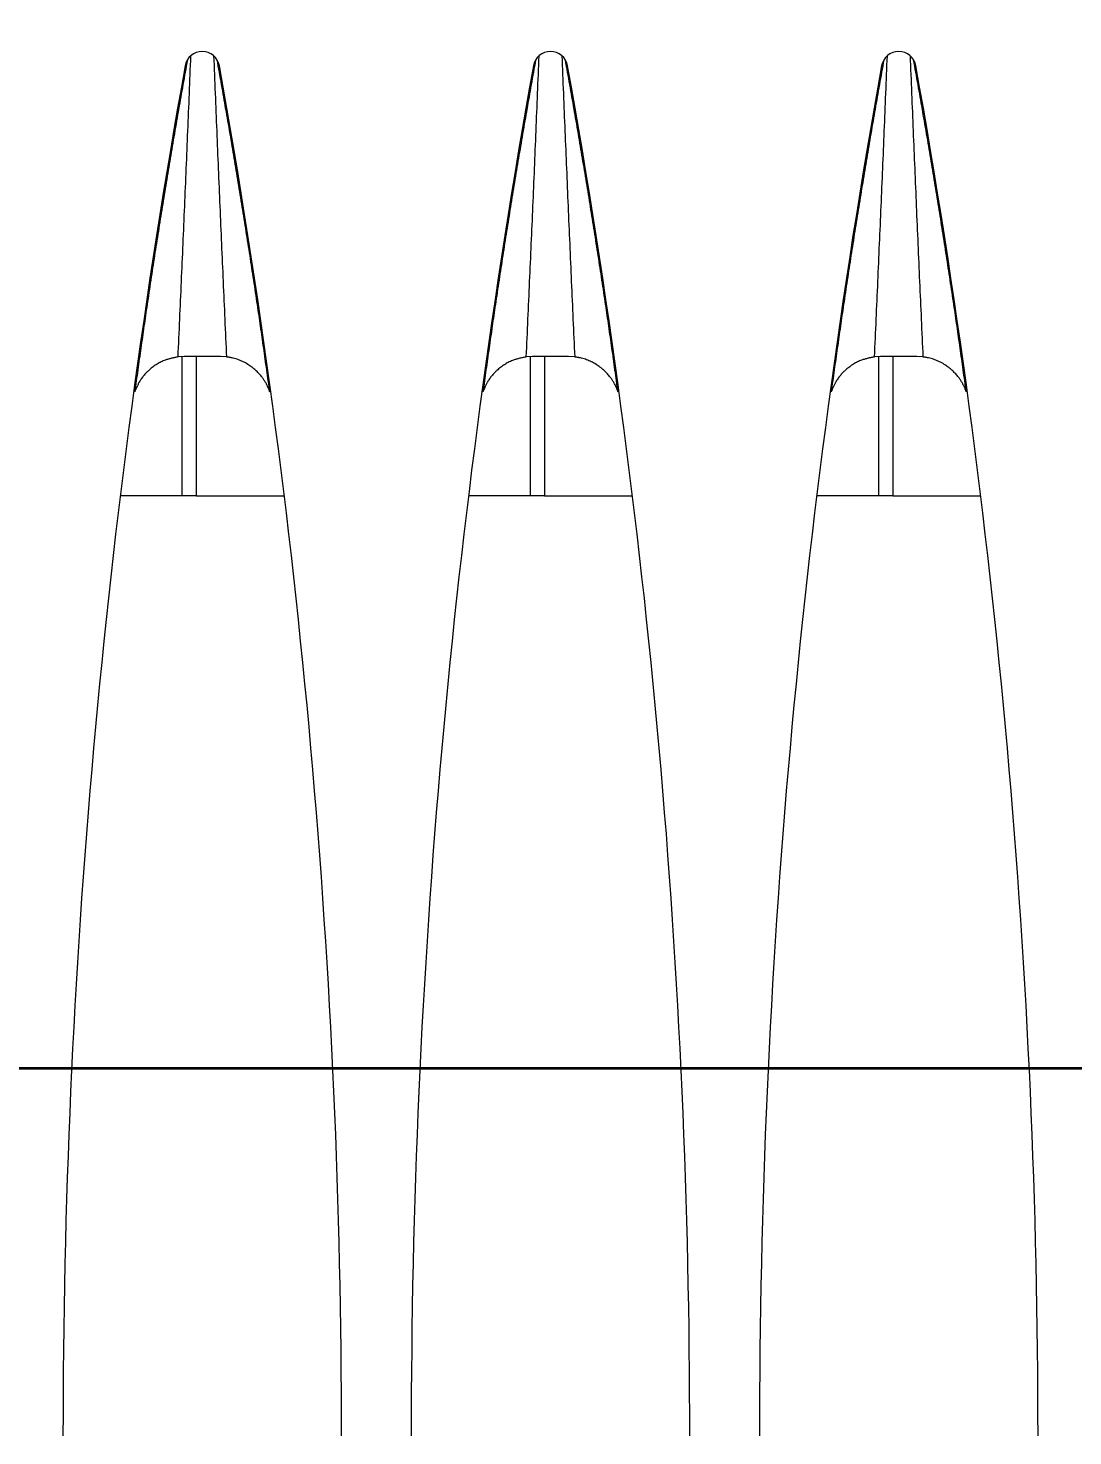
# Model space of a CAD drawing. Header units: metres. Extents: x -101133.8 to -101066.7, y -24899.3 to -24824.7.
# Drawn here: x -101110.11731 to -101110.08731, y -24848.34174 to -24848.3013 of the extents above; entities that cross this region are included whole.
import ezdxf

# ---------------------------------------------------------------- set-up
doc = ezdxf.new("R2010")
doc.units = ezdxf.units.M
doc.header["$LTSCALE"] = 0.2
doc.header["$PDSIZE"] = -5
for name, color, linetype in [('CMT-COTATION DIVERS', 1, 'Continuous'), ('CMT-CVC-MATERIEL', 30, 'Continuous'), ('CMT-PLB-EV-SOUS DALLAGE', 1, 'Continuous')]:
    doc.layers.add(name, color=color, linetype=linetype)
doc.styles.get("Standard").update_dxf_attribs({"font": 'arial.ttf'})
doc.dimstyles.get("Standard").update_dxf_attribs({"dimtxt": 0.18, "dimasz": 0.18, "dimexe": 0.18, "dimexo": 0.0625, "dimgap": 0.09, "dimtad": 0, "dimtih": 1, "dimtoh": 1, "dimdec": 4, "dimzin": 0, "dimdsep": 46, "dimtxsty": 'Standard', "dimcen": 0.09, "dimadec": 0, "dimazin": 0, "dimtfac": 1, "dimtdec": 4, "dimtofl": 0, "dimtmove": 0, "dimatfit": 3, "dimfxl": 1, "dimtolj": 1, "dimtzin": 0, "dimarcsym": 0})

# ---------------------------------------------------------------- blocks, each defined once
blk = doc.blocks.new('Cassette 600x600')
at = {"linetype": 'Continuous', "lineweight": 13}
for p, q in [((-20444.73, 252.832), (-20444.73, 255.361)), ((-20449.23, 254.73), (-20449.23, 254.764)), ((-20455.73, 253.702), (-20455.73, 253.736)), ((-20448.72, 253.7), (-20448.73, 253.527)), ((-20448.73, 252.832), (-20444.73, 252.832)), ((-20444.73, 252.832), (-20444.73, 252.421)), ((-20448.73, 252.483), (-20448.72, 252.31)), ((-20448.726, 252.421), (-20444.73, 252.421)), ((-20444.73, 252.421), (-20444.73, 250.649)), ((-20455.73, 252.274), (-20455.73, 252.308)), ((-20449.23, 251.246), (-20449.23, 251.28)), ((-20444.73, 242.832), (-20444.73, 245.361)), ((-20449.23, 244.73), (-20449.23, 244.764)), ((-20455.73, 243.702), (-20455.73, 243.736)), ((-20448.72, 243.7), (-20448.73, 243.527)), ((-20448.73, 242.832), (-20444.73, 242.832)), ((-20444.73, 242.832), (-20444.73, 242.421)), ((-20455.73, 242.274), (-20455.73, 242.308)), ((-20448.73, 242.483), (-20448.72, 242.31)), ((-20448.726, 242.421), (-20444.73, 242.421)), ((-20444.73, 242.421), (-20444.73, 240.649)), ((-20449.23, 241.246), (-20449.23, 241.28)), ((-20444.73, 232.832), (-20444.73, 235.361)), ((-20449.23, 234.73), (-20449.23, 234.764)), ((-20455.73, 233.702), (-20455.73, 233.736)), ((-20448.72, 233.7), (-20448.73, 233.527)), ((-20448.73, 232.832), (-20444.73, 232.832)), ((-20444.73, 232.832), (-20444.73, 232.421)), ((-20455.73, 232.274), (-20455.73, 232.308)), ((-20448.73, 232.483), (-20448.72, 232.31)), ((-20448.726, 232.421), (-20444.73, 232.421)), ((-20444.73, 232.421), (-20444.73, 230.649)), ((-20449.23, 231.246), (-20449.23, 231.28))]:
    blk.add_line(p, q, dxfattribs=at)
for centre, radius, start, end in [((-20417.73, 34.505), 222.5, 90, 100.18749), ((-20456.995, 253.005), 0.5, 100.1875, 259.8125), ((-20417.73, 471.505), 222.5, 259.81251, 270), ((-20417.73, 24.505), 222.5, 90, 100.18749), ((-20456.995, 243.005), 0.5, 100.1875, 259.8125), ((-20417.73, 461.505), 222.5, 259.81251, 270), ((-20417.73, 14.505), 222.5, 90, 100.18749), ((-20456.995, 233.005), 0.5, 100.1875, 259.8125), ((-20417.73, 451.505), 222.5, 259.81251, 270)]:
    blk.add_arc(centre, radius, start, end, dxfattribs=at)
for points, knots in [([(-20447.719, 254.945), (-20447.929, 254.916), (-20448.138, 254.887), (-20448.347, 254.857), (-20448.556, 254.828), (-20448.764, 254.799), (-20448.975, 254.769), (-20449.185, 254.739), (-20449.396, 254.709), (-20449.602, 254.679), (-20449.808, 254.65), (-20450.008, 254.621), (-20450.229, 254.588), (-20450.451, 254.555), (-20450.694, 254.519), (-20450.931, 254.483), (-20451.168, 254.447), (-20451.399, 254.412), (-20451.632, 254.376), (-20451.865, 254.34), (-20452.099, 254.303), (-20452.333, 254.266), (-20452.567, 254.229), (-20452.8, 254.192), (-20453.034, 254.154), (-20453.267, 254.117), (-20453.5, 254.079), (-20453.734, 254.04), (-20453.968, 254.002), (-20454.204, 253.963), (-20454.434, 253.924), (-20454.664, 253.886), (-20454.888, 253.848), (-20455.133, 253.806), (-20455.378, 253.764), (-20455.644, 253.718), (-20455.833, 253.685), (-20455.977, 253.66), (-20456.077, 253.642), (-20456.188, 253.622), (-20456.3, 253.602), (-20456.424, 253.581), (-20456.544, 253.559), (-20456.664, 253.538), (-20456.782, 253.517), (-20456.9, 253.496), (-20457.018, 253.475), (-20457.136, 253.453), (-20457.255, 253.432)], [0, 0, 0, 0, 1, 1, 1, 2, 2, 2, 3, 3, 3, 4, 4, 4, 5, 5, 5, 6, 6, 6, 7, 7, 7, 8, 8, 8, 9, 9, 9, 10, 10, 10, 11, 11, 11, 12, 12, 12, 13, 13, 13, 14, 14, 14, 15, 15, 15, 16, 16, 16, 16]), ([(-20447.719, 254.945), (-20447.727, 254.942), (-20447.735, 254.939), (-20447.743, 254.936), (-20447.751, 254.934), (-20447.759, 254.931), (-20447.767, 254.928), (-20447.775, 254.925), (-20447.783, 254.921), (-20447.79, 254.918), (-20447.798, 254.916), (-20447.805, 254.913), (-20447.814, 254.909), (-20447.836, 254.9), (-20447.871, 254.884), (-20447.901, 254.869), (-20447.932, 254.854), (-20447.958, 254.84), (-20447.984, 254.824), (-20448.011, 254.808), (-20448.039, 254.791), (-20448.063, 254.775), (-20448.088, 254.759), (-20448.109, 254.744), (-20448.137, 254.722), (-20448.166, 254.7), (-20448.202, 254.67), (-20448.233, 254.642), (-20448.265, 254.614), (-20448.293, 254.586), (-20448.32, 254.557), (-20448.348, 254.528), (-20448.375, 254.497), (-20448.398, 254.468), (-20448.422, 254.439), (-20448.442, 254.412), (-20448.467, 254.375), (-20448.493, 254.338), (-20448.523, 254.29), (-20448.548, 254.244), (-20448.574, 254.197), (-20448.595, 254.153), (-20448.614, 254.109), (-20448.633, 254.064), (-20448.649, 254.02), (-20448.664, 253.971), (-20448.678, 253.922), (-20448.691, 253.868), (-20448.698, 253.833), (-20448.701, 253.82), (-20448.703, 253.81), (-20448.705, 253.799), (-20448.706, 253.789), (-20448.708, 253.777), (-20448.71, 253.766), (-20448.712, 253.755), (-20448.713, 253.744), (-20448.715, 253.733), (-20448.717, 253.722), (-20448.718, 253.711), (-20448.72, 253.7)], [0, 0, 0, 0, 1, 1, 1, 2, 2, 2, 3, 3, 3, 4, 4, 4, 5, 5, 5, 6, 6, 6, 7, 7, 7, 8, 8, 8, 9, 9, 9, 10, 10, 10, 11, 11, 11, 12, 12, 12, 13, 13, 13, 14, 14, 14, 15, 15, 15, 16, 16, 16, 17, 17, 17, 18, 18, 18, 19, 19, 19, 20, 20, 20, 20]), ([(-20457.374, 253.331), (-20457.014, 253.346), (-20456.653, 253.36), (-20456.293, 253.375), (-20455.933, 253.39), (-20455.573, 253.404), (-20455.212, 253.419), (-20454.852, 253.434), (-20454.492, 253.449), (-20454.132, 253.464), (-20453.771, 253.479), (-20453.411, 253.494), (-20453.05, 253.509), (-20452.69, 253.524), (-20452.329, 253.54), (-20451.968, 253.556), (-20451.607, 253.571), (-20451.246, 253.587), (-20450.885, 253.603), (-20450.525, 253.619), (-20450.164, 253.635), (-20449.803, 253.651), (-20449.442, 253.668), (-20449.081, 253.684), (-20448.72, 253.7)], [0, 0, 0, 0, 1, 1, 1, 2, 2, 2, 3, 3, 3, 4, 4, 4, 5, 5, 5, 6, 6, 6, 7, 7, 7, 8, 8, 8, 8]), ([(-20448.73, 253.527), (-20448.73, 253.507), (-20448.73, 253.487), (-20448.73, 253.466), (-20448.73, 253.446), (-20448.73, 253.425), (-20448.73, 253.404), (-20448.73, 253.383), (-20448.73, 253.363), (-20448.73, 253.341), (-20448.73, 253.32), (-20448.73, 253.299), (-20448.73, 253.277), (-20448.73, 253.255), (-20448.73, 253.233), (-20448.73, 253.211), (-20448.73, 253.189), (-20448.73, 253.166), (-20448.73, 253.143), (-20448.73, 253.121), (-20448.73, 253.098), (-20448.73, 253.075), (-20448.73, 253.052), (-20448.73, 253.029), (-20448.73, 253.006), (-20448.73, 252.983), (-20448.73, 252.96), (-20448.73, 252.937), (-20448.73, 252.914), (-20448.73, 252.891), (-20448.73, 252.868), (-20448.73, 252.845), (-20448.73, 252.823), (-20448.73, 252.8), (-20448.73, 252.778), (-20448.73, 252.756), (-20448.73, 252.734), (-20448.73, 252.712), (-20448.73, 252.691), (-20448.73, 252.67), (-20448.73, 252.648), (-20448.73, 252.627), (-20448.73, 252.607), (-20448.73, 252.586), (-20448.73, 252.565), (-20448.73, 252.544), (-20448.73, 252.524), (-20448.73, 252.503), (-20448.73, 252.483)], [0, 0, 0, 0, 1, 1, 1, 2, 2, 2, 3, 3, 3, 4, 4, 4, 5, 5, 5, 6, 6, 6, 7, 7, 7, 8, 8, 8, 9, 9, 9, 10, 10, 10, 11, 11, 11, 12, 12, 12, 13, 13, 13, 14, 14, 14, 15, 15, 15, 16, 16, 16, 16]), ([(-20448.72, 252.31), (-20449.081, 252.327), (-20449.442, 252.343), (-20449.803, 252.359), (-20450.164, 252.375), (-20450.525, 252.391), (-20450.885, 252.407), (-20451.246, 252.423), (-20451.607, 252.439), (-20451.968, 252.454), (-20452.329, 252.47), (-20452.69, 252.486), (-20453.05, 252.501), (-20453.411, 252.516), (-20453.771, 252.532), (-20454.132, 252.547), (-20454.492, 252.562), (-20454.852, 252.577), (-20455.212, 252.591), (-20455.573, 252.606), (-20455.933, 252.621), (-20456.293, 252.635), (-20456.653, 252.65), (-20457.014, 252.664), (-20457.374, 252.679)], [0, 0, 0, 0, 1, 1, 1, 2, 2, 2, 3, 3, 3, 4, 4, 4, 5, 5, 5, 6, 6, 6, 7, 7, 7, 8, 8, 8, 8]), ([(-20457.255, 252.578), (-20457.136, 252.557), (-20457.018, 252.536), (-20456.9, 252.515), (-20456.782, 252.493), (-20456.664, 252.473), (-20456.544, 252.451), (-20456.424, 252.43), (-20456.3, 252.408), (-20456.188, 252.388), (-20456.077, 252.368), (-20455.977, 252.351), (-20455.833, 252.325), (-20455.644, 252.292), (-20455.378, 252.246), (-20455.133, 252.204), (-20454.889, 252.163), (-20454.664, 252.125), (-20454.434, 252.086), (-20454.204, 252.048), (-20453.968, 252.008), (-20453.734, 251.97), (-20453.5, 251.931), (-20453.267, 251.894), (-20453.034, 251.856), (-20452.8, 251.818), (-20452.567, 251.781), (-20452.333, 251.744), (-20452.099, 251.707), (-20451.865, 251.67), (-20451.632, 251.634), (-20451.399, 251.598), (-20451.168, 251.563), (-20450.931, 251.527), (-20450.694, 251.491), (-20450.451, 251.455), (-20450.229, 251.422), (-20450.008, 251.39), (-20449.808, 251.361), (-20449.602, 251.331), (-20449.396, 251.301), (-20449.185, 251.271), (-20448.975, 251.241), (-20448.764, 251.212), (-20448.556, 251.182), (-20448.347, 251.153), (-20448.138, 251.124), (-20447.929, 251.094), (-20447.719, 251.065)], [0, 0, 0, 0, 1, 1, 1, 2, 2, 2, 3, 3, 3, 4, 4, 4, 5, 5, 5, 6, 6, 6, 7, 7, 7, 8, 8, 8, 9, 9, 9, 10, 10, 10, 11, 11, 11, 12, 12, 12, 13, 13, 13, 14, 14, 14, 15, 15, 15, 16, 16, 16, 16]), ([(-20448.72, 252.31), (-20448.714, 252.279), (-20448.708, 252.248), (-20448.702, 252.217), (-20448.696, 252.186), (-20448.689, 252.155), (-20448.682, 252.124), (-20448.675, 252.093), (-20448.666, 252.061), (-20448.658, 252.031), (-20448.649, 252.001), (-20448.641, 251.974), (-20448.628, 251.939), (-20448.615, 251.904), (-20448.597, 251.862), (-20448.578, 251.823), (-20448.559, 251.783), (-20448.538, 251.746), (-20448.516, 251.709), (-20448.493, 251.672), (-20448.469, 251.635), (-20448.441, 251.598), (-20448.413, 251.56), (-20448.381, 251.521), (-20448.354, 251.49), (-20448.327, 251.459), (-20448.306, 251.437), (-20448.282, 251.412), (-20448.257, 251.388), (-20448.23, 251.363), (-20448.202, 251.339), (-20448.175, 251.315), (-20448.147, 251.293), (-20448.116, 251.27), (-20448.084, 251.248), (-20448.049, 251.225), (-20448.021, 251.208), (-20447.993, 251.192), (-20447.972, 251.181), (-20447.949, 251.169), (-20447.926, 251.157), (-20447.9, 251.145), (-20447.874, 251.133), (-20447.849, 251.121), (-20447.823, 251.11), (-20447.797, 251.098), (-20447.772, 251.087), (-20447.745, 251.076), (-20447.719, 251.065)], [0, 0, 0, 0, 1, 1, 1, 2, 2, 2, 3, 3, 3, 4, 4, 4, 5, 5, 5, 6, 6, 6, 7, 7, 7, 8, 8, 8, 9, 9, 9, 10, 10, 10, 11, 11, 11, 12, 12, 12, 13, 13, 13, 14, 14, 14, 15, 15, 15, 16, 16, 16, 16]), ([(-20447.719, 244.945), (-20447.929, 244.916), (-20448.138, 244.887), (-20448.347, 244.857), (-20448.556, 244.828), (-20448.764, 244.799), (-20448.975, 244.769), (-20449.185, 244.739), (-20449.396, 244.709), (-20449.602, 244.679), (-20449.808, 244.65), (-20450.008, 244.621), (-20450.229, 244.588), (-20450.451, 244.555), (-20450.694, 244.519), (-20450.931, 244.483), (-20451.168, 244.447), (-20451.399, 244.412), (-20451.632, 244.376), (-20451.865, 244.34), (-20452.099, 244.303), (-20452.333, 244.266), (-20452.567, 244.229), (-20452.8, 244.192), (-20453.034, 244.154), (-20453.267, 244.117), (-20453.5, 244.079), (-20453.734, 244.04), (-20453.968, 244.002), (-20454.204, 243.963), (-20454.434, 243.924), (-20454.664, 243.886), (-20454.888, 243.848), (-20455.133, 243.806), (-20455.378, 243.764), (-20455.644, 243.718), (-20455.833, 243.685), (-20455.977, 243.66), (-20456.077, 243.642), (-20456.188, 243.622), (-20456.3, 243.602), (-20456.424, 243.581), (-20456.544, 243.559), (-20456.664, 243.538), (-20456.782, 243.517), (-20456.9, 243.496), (-20457.018, 243.475), (-20457.136, 243.453), (-20457.255, 243.432)], [0, 0, 0, 0, 1, 1, 1, 2, 2, 2, 3, 3, 3, 4, 4, 4, 5, 5, 5, 6, 6, 6, 7, 7, 7, 8, 8, 8, 9, 9, 9, 10, 10, 10, 11, 11, 11, 12, 12, 12, 13, 13, 13, 14, 14, 14, 15, 15, 15, 16, 16, 16, 16]), ([(-20447.719, 244.945), (-20447.727, 244.942), (-20447.735, 244.939), (-20447.743, 244.936), (-20447.751, 244.934), (-20447.759, 244.931), (-20447.767, 244.928), (-20447.775, 244.925), (-20447.783, 244.921), (-20447.79, 244.918), (-20447.798, 244.916), (-20447.805, 244.913), (-20447.814, 244.909), (-20447.836, 244.9), (-20447.871, 244.884), (-20447.901, 244.869), (-20447.932, 244.854), (-20447.958, 244.84), (-20447.984, 244.824), (-20448.011, 244.808), (-20448.039, 244.791), (-20448.063, 244.775), (-20448.088, 244.759), (-20448.109, 244.744), (-20448.137, 244.722), (-20448.166, 244.7), (-20448.202, 244.67), (-20448.233, 244.642), (-20448.265, 244.614), (-20448.293, 244.586), (-20448.32, 244.557), (-20448.348, 244.528), (-20448.375, 244.497), (-20448.398, 244.468), (-20448.422, 244.439), (-20448.442, 244.412), (-20448.467, 244.375), (-20448.493, 244.338), (-20448.523, 244.29), (-20448.548, 244.244), (-20448.574, 244.197), (-20448.595, 244.153), (-20448.614, 244.109), (-20448.633, 244.064), (-20448.649, 244.02), (-20448.664, 243.971), (-20448.678, 243.922), (-20448.691, 243.868), (-20448.698, 243.833), (-20448.701, 243.82), (-20448.703, 243.81), (-20448.705, 243.799), (-20448.706, 243.789), (-20448.708, 243.777), (-20448.71, 243.766), (-20448.712, 243.755), (-20448.713, 243.744), (-20448.715, 243.733), (-20448.717, 243.722), (-20448.718, 243.711), (-20448.72, 243.7)], [0, 0, 0, 0, 1, 1, 1, 2, 2, 2, 3, 3, 3, 4, 4, 4, 5, 5, 5, 6, 6, 6, 7, 7, 7, 8, 8, 8, 9, 9, 9, 10, 10, 10, 11, 11, 11, 12, 12, 12, 13, 13, 13, 14, 14, 14, 15, 15, 15, 16, 16, 16, 17, 17, 17, 18, 18, 18, 19, 19, 19, 20, 20, 20, 20]), ([(-20457.374, 243.331), (-20457.014, 243.346), (-20456.653, 243.36), (-20456.293, 243.375), (-20455.933, 243.39), (-20455.573, 243.404), (-20455.212, 243.419), (-20454.852, 243.434), (-20454.492, 243.449), (-20454.132, 243.464), (-20453.771, 243.479), (-20453.411, 243.494), (-20453.05, 243.509), (-20452.69, 243.524), (-20452.329, 243.54), (-20451.968, 243.556), (-20451.607, 243.571), (-20451.246, 243.587), (-20450.885, 243.603), (-20450.525, 243.619), (-20450.164, 243.635), (-20449.803, 243.651), (-20449.442, 243.668), (-20449.081, 243.684), (-20448.72, 243.7)], [0, 0, 0, 0, 1, 1, 1, 2, 2, 2, 3, 3, 3, 4, 4, 4, 5, 5, 5, 6, 6, 6, 7, 7, 7, 8, 8, 8, 8]), ([(-20448.73, 243.527), (-20448.73, 243.507), (-20448.73, 243.487), (-20448.73, 243.466), (-20448.73, 243.446), (-20448.73, 243.425), (-20448.73, 243.404), (-20448.73, 243.383), (-20448.73, 243.363), (-20448.73, 243.341), (-20448.73, 243.32), (-20448.73, 243.299), (-20448.73, 243.277), (-20448.73, 243.255), (-20448.73, 243.233), (-20448.73, 243.211), (-20448.73, 243.189), (-20448.73, 243.166), (-20448.73, 243.143), (-20448.73, 243.121), (-20448.73, 243.098), (-20448.73, 243.075), (-20448.73, 243.052), (-20448.73, 243.029), (-20448.73, 243.006), (-20448.73, 242.983), (-20448.73, 242.96), (-20448.73, 242.937), (-20448.73, 242.914), (-20448.73, 242.891), (-20448.73, 242.868), (-20448.73, 242.845), (-20448.73, 242.823), (-20448.73, 242.8), (-20448.73, 242.778), (-20448.73, 242.756), (-20448.73, 242.734), (-20448.73, 242.712), (-20448.73, 242.691), (-20448.73, 242.67), (-20448.73, 242.648), (-20448.73, 242.627), (-20448.73, 242.607), (-20448.73, 242.586), (-20448.73, 242.565), (-20448.73, 242.544), (-20448.73, 242.524), (-20448.73, 242.503), (-20448.73, 242.483)], [0, 0, 0, 0, 1, 1, 1, 2, 2, 2, 3, 3, 3, 4, 4, 4, 5, 5, 5, 6, 6, 6, 7, 7, 7, 8, 8, 8, 9, 9, 9, 10, 10, 10, 11, 11, 11, 12, 12, 12, 13, 13, 13, 14, 14, 14, 15, 15, 15, 16, 16, 16, 16]), ([(-20448.72, 242.31), (-20449.081, 242.327), (-20449.442, 242.343), (-20449.803, 242.359), (-20450.164, 242.375), (-20450.525, 242.391), (-20450.885, 242.407), (-20451.246, 242.423), (-20451.607, 242.439), (-20451.968, 242.454), (-20452.329, 242.47), (-20452.69, 242.486), (-20453.05, 242.501), (-20453.411, 242.516), (-20453.771, 242.532), (-20454.132, 242.547), (-20454.492, 242.562), (-20454.852, 242.577), (-20455.212, 242.591), (-20455.573, 242.606), (-20455.933, 242.621), (-20456.293, 242.635), (-20456.653, 242.65), (-20457.014, 242.664), (-20457.374, 242.679)], [0, 0, 0, 0, 1, 1, 1, 2, 2, 2, 3, 3, 3, 4, 4, 4, 5, 5, 5, 6, 6, 6, 7, 7, 7, 8, 8, 8, 8]), ([(-20457.255, 242.578), (-20457.136, 242.557), (-20457.018, 242.536), (-20456.9, 242.515), (-20456.782, 242.493), (-20456.664, 242.473), (-20456.544, 242.451), (-20456.424, 242.43), (-20456.3, 242.408), (-20456.188, 242.388), (-20456.077, 242.368), (-20455.977, 242.351), (-20455.833, 242.325), (-20455.644, 242.292), (-20455.378, 242.246), (-20455.133, 242.204), (-20454.889, 242.163), (-20454.664, 242.125), (-20454.434, 242.086), (-20454.204, 242.048), (-20453.968, 242.008), (-20453.734, 241.97), (-20453.5, 241.931), (-20453.267, 241.894), (-20453.034, 241.856), (-20452.8, 241.818), (-20452.567, 241.781), (-20452.333, 241.744), (-20452.099, 241.707), (-20451.865, 241.67), (-20451.632, 241.634), (-20451.399, 241.598), (-20451.168, 241.563), (-20450.931, 241.527), (-20450.694, 241.491), (-20450.451, 241.455), (-20450.229, 241.422), (-20450.008, 241.39), (-20449.808, 241.361), (-20449.602, 241.331), (-20449.396, 241.301), (-20449.185, 241.271), (-20448.975, 241.241), (-20448.764, 241.212), (-20448.556, 241.182), (-20448.347, 241.153), (-20448.138, 241.124), (-20447.929, 241.094), (-20447.719, 241.065)], [0, 0, 0, 0, 1, 1, 1, 2, 2, 2, 3, 3, 3, 4, 4, 4, 5, 5, 5, 6, 6, 6, 7, 7, 7, 8, 8, 8, 9, 9, 9, 10, 10, 10, 11, 11, 11, 12, 12, 12, 13, 13, 13, 14, 14, 14, 15, 15, 15, 16, 16, 16, 16]), ([(-20448.72, 242.31), (-20448.714, 242.279), (-20448.708, 242.248), (-20448.702, 242.217), (-20448.696, 242.186), (-20448.689, 242.155), (-20448.682, 242.124), (-20448.675, 242.093), (-20448.666, 242.061), (-20448.658, 242.031), (-20448.649, 242.001), (-20448.641, 241.974), (-20448.628, 241.939), (-20448.615, 241.904), (-20448.597, 241.862), (-20448.578, 241.823), (-20448.559, 241.783), (-20448.538, 241.746), (-20448.516, 241.709), (-20448.493, 241.672), (-20448.469, 241.635), (-20448.441, 241.598), (-20448.413, 241.56), (-20448.381, 241.521), (-20448.354, 241.49), (-20448.327, 241.459), (-20448.306, 241.437), (-20448.282, 241.412), (-20448.257, 241.388), (-20448.23, 241.363), (-20448.202, 241.339), (-20448.175, 241.315), (-20448.147, 241.293), (-20448.116, 241.27), (-20448.084, 241.248), (-20448.049, 241.225), (-20448.021, 241.208), (-20447.993, 241.192), (-20447.972, 241.181), (-20447.949, 241.169), (-20447.926, 241.157), (-20447.9, 241.145), (-20447.874, 241.133), (-20447.849, 241.121), (-20447.823, 241.11), (-20447.797, 241.098), (-20447.772, 241.087), (-20447.745, 241.076), (-20447.719, 241.065)], [0, 0, 0, 0, 1, 1, 1, 2, 2, 2, 3, 3, 3, 4, 4, 4, 5, 5, 5, 6, 6, 6, 7, 7, 7, 8, 8, 8, 9, 9, 9, 10, 10, 10, 11, 11, 11, 12, 12, 12, 13, 13, 13, 14, 14, 14, 15, 15, 15, 16, 16, 16, 16]), ([(-20447.719, 234.945), (-20447.929, 234.916), (-20448.138, 234.887), (-20448.347, 234.857), (-20448.556, 234.828), (-20448.764, 234.799), (-20448.975, 234.769), (-20449.185, 234.739), (-20449.396, 234.709), (-20449.602, 234.679), (-20449.808, 234.65), (-20450.008, 234.621), (-20450.229, 234.588), (-20450.451, 234.555), (-20450.694, 234.519), (-20450.931, 234.483), (-20451.168, 234.447), (-20451.399, 234.412), (-20451.632, 234.376), (-20451.865, 234.34), (-20452.099, 234.303), (-20452.333, 234.266), (-20452.567, 234.229), (-20452.8, 234.192), (-20453.034, 234.154), (-20453.267, 234.117), (-20453.5, 234.079), (-20453.734, 234.04), (-20453.968, 234.002), (-20454.204, 233.963), (-20454.434, 233.924), (-20454.664, 233.886), (-20454.888, 233.848), (-20455.133, 233.806), (-20455.378, 233.764), (-20455.644, 233.718), (-20455.833, 233.685), (-20455.977, 233.66), (-20456.077, 233.642), (-20456.188, 233.622), (-20456.3, 233.602), (-20456.424, 233.581), (-20456.544, 233.559), (-20456.664, 233.538), (-20456.782, 233.517), (-20456.9, 233.496), (-20457.018, 233.475), (-20457.136, 233.453), (-20457.255, 233.432)], [0, 0, 0, 0, 1, 1, 1, 2, 2, 2, 3, 3, 3, 4, 4, 4, 5, 5, 5, 6, 6, 6, 7, 7, 7, 8, 8, 8, 9, 9, 9, 10, 10, 10, 11, 11, 11, 12, 12, 12, 13, 13, 13, 14, 14, 14, 15, 15, 15, 16, 16, 16, 16]), ([(-20447.719, 234.945), (-20447.727, 234.942), (-20447.735, 234.939), (-20447.743, 234.936), (-20447.751, 234.934), (-20447.759, 234.931), (-20447.767, 234.928), (-20447.775, 234.925), (-20447.783, 234.921), (-20447.79, 234.918), (-20447.798, 234.916), (-20447.805, 234.913), (-20447.814, 234.909), (-20447.836, 234.9), (-20447.871, 234.884), (-20447.901, 234.869), (-20447.932, 234.854), (-20447.958, 234.84), (-20447.984, 234.824), (-20448.011, 234.808), (-20448.039, 234.791), (-20448.063, 234.775), (-20448.088, 234.759), (-20448.109, 234.744), (-20448.137, 234.722), (-20448.166, 234.7), (-20448.202, 234.67), (-20448.233, 234.642), (-20448.265, 234.614), (-20448.293, 234.586), (-20448.32, 234.557), (-20448.348, 234.528), (-20448.375, 234.497), (-20448.398, 234.468), (-20448.422, 234.439), (-20448.442, 234.412), (-20448.467, 234.375), (-20448.493, 234.338), (-20448.523, 234.29), (-20448.548, 234.244), (-20448.574, 234.197), (-20448.595, 234.153), (-20448.614, 234.109), (-20448.633, 234.064), (-20448.649, 234.02), (-20448.664, 233.971), (-20448.678, 233.922), (-20448.691, 233.868), (-20448.698, 233.833), (-20448.701, 233.82), (-20448.703, 233.81), (-20448.705, 233.799), (-20448.706, 233.789), (-20448.708, 233.777), (-20448.71, 233.766), (-20448.712, 233.755), (-20448.713, 233.744), (-20448.715, 233.733), (-20448.717, 233.722), (-20448.718, 233.711), (-20448.72, 233.7)], [0, 0, 0, 0, 1, 1, 1, 2, 2, 2, 3, 3, 3, 4, 4, 4, 5, 5, 5, 6, 6, 6, 7, 7, 7, 8, 8, 8, 9, 9, 9, 10, 10, 10, 11, 11, 11, 12, 12, 12, 13, 13, 13, 14, 14, 14, 15, 15, 15, 16, 16, 16, 17, 17, 17, 18, 18, 18, 19, 19, 19, 20, 20, 20, 20]), ([(-20457.374, 233.331), (-20457.014, 233.346), (-20456.653, 233.36), (-20456.293, 233.375), (-20455.933, 233.39), (-20455.573, 233.404), (-20455.212, 233.419), (-20454.852, 233.434), (-20454.492, 233.449), (-20454.132, 233.464), (-20453.771, 233.479), (-20453.411, 233.494), (-20453.05, 233.509), (-20452.69, 233.524), (-20452.329, 233.54), (-20451.968, 233.556), (-20451.607, 233.571), (-20451.246, 233.587), (-20450.885, 233.603), (-20450.525, 233.619), (-20450.164, 233.635), (-20449.803, 233.651), (-20449.442, 233.668), (-20449.081, 233.684), (-20448.72, 233.7)], [0, 0, 0, 0, 1, 1, 1, 2, 2, 2, 3, 3, 3, 4, 4, 4, 5, 5, 5, 6, 6, 6, 7, 7, 7, 8, 8, 8, 8]), ([(-20448.73, 233.527), (-20448.73, 233.507), (-20448.73, 233.487), (-20448.73, 233.466), (-20448.73, 233.446), (-20448.73, 233.425), (-20448.73, 233.404), (-20448.73, 233.383), (-20448.73, 233.363), (-20448.73, 233.341), (-20448.73, 233.32), (-20448.73, 233.299), (-20448.73, 233.277), (-20448.73, 233.255), (-20448.73, 233.233), (-20448.73, 233.211), (-20448.73, 233.189), (-20448.73, 233.166), (-20448.73, 233.143), (-20448.73, 233.121), (-20448.73, 233.098), (-20448.73, 233.075), (-20448.73, 233.052), (-20448.73, 233.029), (-20448.73, 233.006), (-20448.73, 232.983), (-20448.73, 232.96), (-20448.73, 232.937), (-20448.73, 232.914), (-20448.73, 232.891), (-20448.73, 232.868), (-20448.73, 232.845), (-20448.73, 232.823), (-20448.73, 232.8), (-20448.73, 232.778), (-20448.73, 232.756), (-20448.73, 232.734), (-20448.73, 232.712), (-20448.73, 232.691), (-20448.73, 232.67), (-20448.73, 232.648), (-20448.73, 232.627), (-20448.73, 232.607), (-20448.73, 232.586), (-20448.73, 232.565), (-20448.73, 232.544), (-20448.73, 232.524), (-20448.73, 232.503), (-20448.73, 232.483)], [0, 0, 0, 0, 1, 1, 1, 2, 2, 2, 3, 3, 3, 4, 4, 4, 5, 5, 5, 6, 6, 6, 7, 7, 7, 8, 8, 8, 9, 9, 9, 10, 10, 10, 11, 11, 11, 12, 12, 12, 13, 13, 13, 14, 14, 14, 15, 15, 15, 16, 16, 16, 16]), ([(-20448.72, 232.31), (-20449.081, 232.327), (-20449.442, 232.343), (-20449.803, 232.359), (-20450.164, 232.375), (-20450.525, 232.391), (-20450.885, 232.407), (-20451.246, 232.423), (-20451.607, 232.439), (-20451.968, 232.454), (-20452.329, 232.47), (-20452.69, 232.486), (-20453.05, 232.501), (-20453.411, 232.516), (-20453.771, 232.532), (-20454.132, 232.547), (-20454.492, 232.562), (-20454.852, 232.577), (-20455.212, 232.591), (-20455.573, 232.606), (-20455.933, 232.621), (-20456.293, 232.635), (-20456.653, 232.65), (-20457.014, 232.664), (-20457.374, 232.679)], [0, 0, 0, 0, 1, 1, 1, 2, 2, 2, 3, 3, 3, 4, 4, 4, 5, 5, 5, 6, 6, 6, 7, 7, 7, 8, 8, 8, 8]), ([(-20457.255, 232.578), (-20457.136, 232.557), (-20457.018, 232.536), (-20456.9, 232.515), (-20456.782, 232.493), (-20456.664, 232.473), (-20456.544, 232.451), (-20456.424, 232.43), (-20456.3, 232.408), (-20456.188, 232.388), (-20456.077, 232.368), (-20455.977, 232.351), (-20455.833, 232.325), (-20455.644, 232.292), (-20455.378, 232.246), (-20455.133, 232.204), (-20454.889, 232.163), (-20454.664, 232.125), (-20454.434, 232.086), (-20454.204, 232.048), (-20453.968, 232.008), (-20453.734, 231.97), (-20453.5, 231.931), (-20453.267, 231.894), (-20453.034, 231.856), (-20452.8, 231.818), (-20452.567, 231.781), (-20452.333, 231.744), (-20452.099, 231.707), (-20451.865, 231.67), (-20451.632, 231.634), (-20451.399, 231.598), (-20451.168, 231.563), (-20450.931, 231.527), (-20450.694, 231.491), (-20450.451, 231.455), (-20450.229, 231.422), (-20450.008, 231.39), (-20449.808, 231.361), (-20449.602, 231.331), (-20449.396, 231.301), (-20449.185, 231.271), (-20448.975, 231.241), (-20448.764, 231.212), (-20448.556, 231.182), (-20448.347, 231.153), (-20448.138, 231.124), (-20447.929, 231.094), (-20447.719, 231.065)], [0, 0, 0, 0, 1, 1, 1, 2, 2, 2, 3, 3, 3, 4, 4, 4, 5, 5, 5, 6, 6, 6, 7, 7, 7, 8, 8, 8, 9, 9, 9, 10, 10, 10, 11, 11, 11, 12, 12, 12, 13, 13, 13, 14, 14, 14, 15, 15, 15, 16, 16, 16, 16]), ([(-20448.72, 232.31), (-20448.714, 232.279), (-20448.708, 232.248), (-20448.702, 232.217), (-20448.696, 232.186), (-20448.689, 232.155), (-20448.682, 232.124), (-20448.675, 232.093), (-20448.666, 232.061), (-20448.658, 232.031), (-20448.649, 232.001), (-20448.641, 231.974), (-20448.628, 231.939), (-20448.615, 231.904), (-20448.597, 231.862), (-20448.578, 231.823), (-20448.559, 231.783), (-20448.538, 231.746), (-20448.516, 231.709), (-20448.493, 231.672), (-20448.469, 231.635), (-20448.441, 231.598), (-20448.413, 231.56), (-20448.381, 231.521), (-20448.354, 231.49), (-20448.327, 231.459), (-20448.306, 231.437), (-20448.282, 231.412), (-20448.257, 231.388), (-20448.23, 231.363), (-20448.202, 231.339), (-20448.175, 231.315), (-20448.147, 231.293), (-20448.116, 231.27), (-20448.084, 231.248), (-20448.049, 231.225), (-20448.021, 231.208), (-20447.993, 231.192), (-20447.972, 231.181), (-20447.949, 231.169), (-20447.926, 231.157), (-20447.9, 231.145), (-20447.874, 231.133), (-20447.849, 231.121), (-20447.823, 231.11), (-20447.797, 231.098), (-20447.772, 231.087), (-20447.745, 231.076), (-20447.719, 231.065)], [0, 0, 0, 0, 1, 1, 1, 2, 2, 2, 3, 3, 3, 4, 4, 4, 5, 5, 5, 6, 6, 6, 7, 7, 7, 8, 8, 8, 9, 9, 9, 10, 10, 10, 11, 11, 11, 12, 12, 12, 13, 13, 13, 14, 14, 14, 15, 15, 15, 16, 16, 16, 16])]:
    blk.add_open_spline(points, degree=3, knots=knots, dxfattribs=at)
blk = doc.blocks.new('COT-45')
at = {"color": 0}
for p, q in [((0, -1), (0, 1)), ((-1, 0), (1, 0))]:
    blk.add_line(p, q, dxfattribs=at)
at = {"color": 0, "const_width": 0.4}
blk.add_lwpolyline([(-0.4419, -0.4419), (0.4419, 0.4419)], dxfattribs=at)
blk = doc.blocks.new('*D117')
at = {"layer": 'CMT-COTATION DIVERS', "color": 0, "lineweight": -2}
for p, q in [((-101111.623309, -24847.280142), (-101111.623309, -24847.254759)), ((-101106.099319, -24848.567727), (-101106.099319, -24847.254759)), ((-101111.598309, -24847.304759), (-101106.124319, -24847.304759))]:
    blk.add_line(p, q, dxfattribs=at)
at = {"layer": 'Defpoints', "color": 0, "lineweight": 15}
for p in [(-101106.099319, -24847.304759), (-101111.623309, -24847.310142), (-101106.099319, -24848.597727)]:
    blk.add_point(p, dxfattribs=at)
at = {"layer": 'CMT-COTATION DIVERS', "color": 0, "lineweight": -2, "xscale": 0.025, "yscale": 0.025, "zscale": 0.025, "rotation": 180}
blk.add_blockref('COT-45', (-101111.623309, -24847.304759), dxfattribs=at)
at = {"layer": 'CMT-COTATION DIVERS', "color": 0, "lineweight": -2, "xscale": 0.025, "yscale": 0.025, "zscale": 0.025}
blk.add_blockref('COT-45', (-101106.099319, -24847.304759), dxfattribs=at)
at = {"layer": 'CMT-COTATION DIVERS', "color": 0, "lineweight": 15, "insert": (-101108.861314, -24847.228966), "char_height": 0.075, "attachment_point": 5}
blk.add_mtext('\\A1;552', dxfattribs=at)

msp = doc.modelspace()

# ---------------------------------------------------------------- linework, layer by layer
at = {"layer": 'CMT-PLB-EV-SOUS DALLAGE', "lineweight": 35}
msp.add_line((-101106.348021, -24848.331186), (-101112.807845, -24848.331186), dxfattribs=at)

# ---------------------------------------------------------------- block references
at = {"layer": 'CMT-CVC-MATERIEL', "xscale": 0.001, "yscale": 0.001, "zscale": 0.001, "rotation": 270}
msp.add_blockref('Cassette 600x600', (-101110.345313, -24868.759468), dxfattribs=at)

# ---------------------------------------------------------------- dimensions: what is measured, and where the dimension line sits
at = {"layer": 'CMT-COTATION DIVERS', "lineweight": 15}
dim = msp.add_linear_dim(base=(-101106.099319, -24847.304759), p1=(-101111.623309, -24847.310142), p2=(-101106.099319, -24848.597727), dimstyle='Standard', override={"dimscale": 0.05, "dimtxt": 1.5, "dimasz": 0.5, "dimexe": 1, "dimexo": 0.6, "dimgap": 0.75, "dimtad": 1, "dimtih": 0, "dimtoh": 0, "dimdec": 0, "dimlfac": 100, "dimblk": 'COT-45', "dimcen": 0, "dimadec": 2, "dimazin": 2, "dimtdec": 2, "dimtix": 1, "dimtmove": 1, "dimfrac": 1}, dxfattribs=at)
dim.commit()
dim.dimension.update_dxf_attribs({"geometry": '*D117', "text_midpoint": (-101108.861314, -24847.228966)})

doc.saveas('drawing.dxf')
